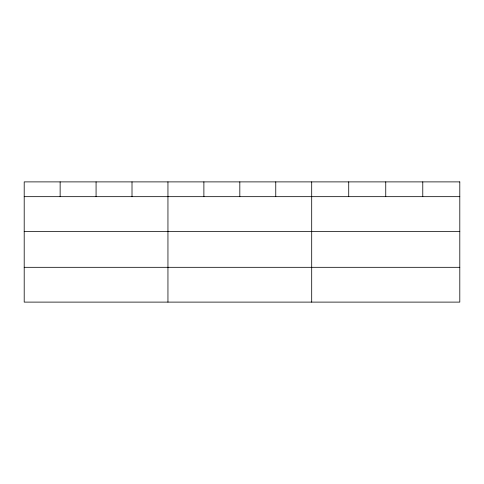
<?xml version="1.0" encoding="UTF-8"?>
<svg xmlns="http://www.w3.org/2000/svg" width="484" height="484" viewBox="0 0 484 484"><rect width="100%" height="100%" fill="white"/><g stroke="black" fill="none" stroke-linecap="round" stroke-linejoin="round"><path stroke-width="0.73" d="M24.2 196.667L459.8 196.667M24.2 231.461L459.8 231.461M24.2 267.313L459.8 267.313M422.774 181.887L422.774 196.667M385.748 181.887L385.748 196.667M348.722 181.887L348.722 196.667M311.696 181.887L311.696 302.113M275.759 181.887L275.759 196.667M239.822 181.887L239.822 196.667M203.885 181.887L203.885 196.667M167.948 181.887L167.948 302.113M132.011 181.887L132.011 196.667M96.074 181.887L96.074 196.667M60.137 181.887L60.137 196.667M459.8 181.887L24.2 181.887L24.2 302.113L459.8 302.113L459.8 181.887"/></g></svg>
